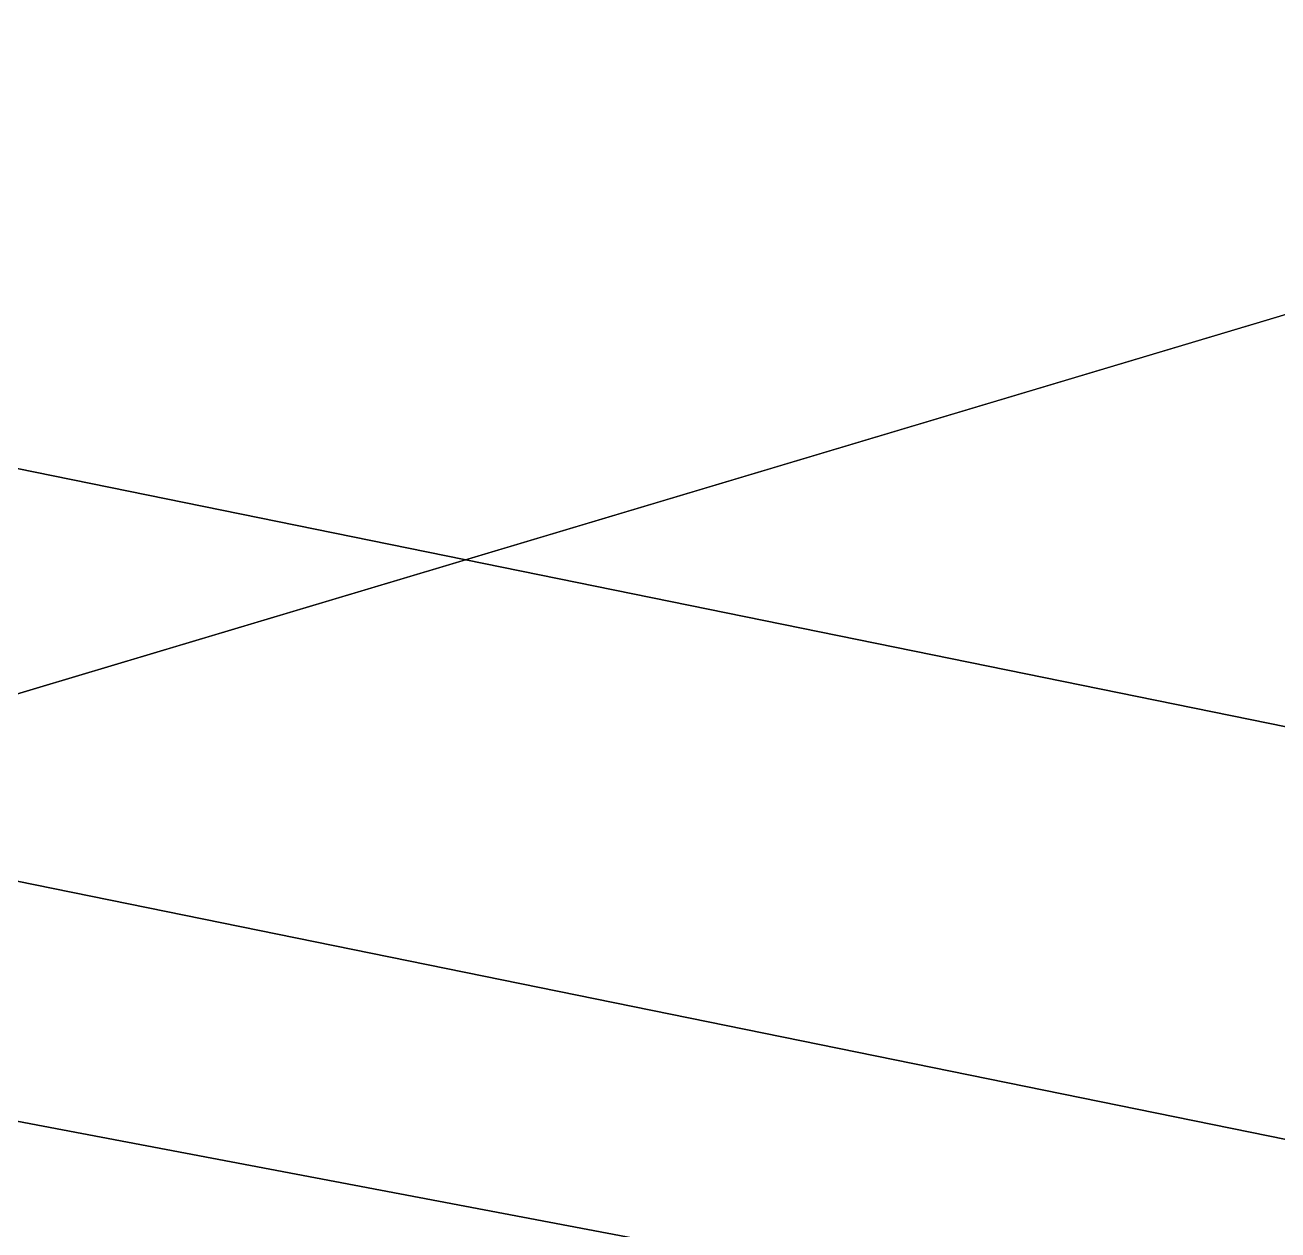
# Model space of a CAD drawing. Header units: metres. Extents: x 503497 to 504361, y 6966567 to 6966857.
# Drawn here: x 504142.0492 to 504142.2083, y 6966711.0129 to 6966711.1659 of the extents above; entities that cross this region are included whole.
import ezdxf

# ---------------------------------------------------------------- set-up
doc = ezdxf.new("R2010")
doc.units = ezdxf.units.M

msp = doc.modelspace()

# ---------------------------------------------------------------- linework, layer by layer
at = {"layer": 'SHADOW_APPROVED_20260111T072000'}
for points in [[(504144.1851, 6966710.622), (504144.5661, 6966713.0647), (504071.3923, 6966727.9687), (504071.0113, 6966725.526), (504144.1851, 6966710.622)], [(504140.7719, 6966711.1544), (504144.1851, 6966710.622), (504071.0113, 6966725.526), (504067.5981, 6966726.0584), (504140.7719, 6966711.1544)], [(504167.8718, 6966707.8869), (504167.5638, 6966705.9126), (504094.39, 6966720.8166), (504094.698, 6966722.7909), (504167.8718, 6966707.8869)], [(504167.5638, 6966705.9126), (504170.7929, 6966705.4089), (504097.6191, 6966720.3129), (504094.39, 6966720.8166), (504167.5638, 6966705.9126)]]:
    msp.add_lwpolyline(points, close=True, dxfattribs=at)
at = {"layer": 'SHADOW_APPROVED_20260114T072400'}
for points in [[(504144.1851, 6966710.622), (504144.5661, 6966713.0647), (504072.5577, 6966726.7034), (504072.1767, 6966724.2607), (504144.1851, 6966710.622)], [(504140.7719, 6966711.1544), (504144.1851, 6966710.622), (504072.1767, 6966724.2607), (504068.7635, 6966724.7931), (504140.7719, 6966711.1544)]]:
    msp.add_lwpolyline(points, close=True, dxfattribs=at)
at = {"layer": 'SHADOW_APPROVED_20261221T170000'}
for points in [[(504137.1539, 6966693.1239), (504139.8525, 6966710.4238), (504252.1782, 6966744.0427), (504249.4796, 6966726.7428), (504137.1539, 6966693.1239)], [(504139.8525, 6966710.4238), (504143.9181, 6966709.7896), (504256.2438, 6966743.4085), (504252.1782, 6966744.0427), (504139.8525, 6966710.4238)], [(504139.8525, 6966710.4238), (504139.8525, 6966710.4238), (504252.1782, 6966744.0427), (504252.1782, 6966744.0427), (504139.8525, 6966710.4238)]]:
    msp.add_lwpolyline(points, close=True, dxfattribs=at)
at = {"layer": 'SHADOW_COMPARATOR_RL48_20260111T072000'}
for points in [[(504144.1851, 6966710.622), (504144.5661, 6966713.0647), (504098.9388, 6966722.3581), (504098.5578, 6966719.9154), (504144.1851, 6966710.622)], [(504140.7719, 6966711.1544), (504144.1851, 6966710.622), (504098.5578, 6966719.9154), (504095.1446, 6966720.4478), (504140.7719, 6966711.1544)], [(504167.8718, 6966707.8869), (504167.5638, 6966705.9126), (504121.9365, 6966715.206), (504122.2445, 6966717.1803), (504167.8718, 6966707.8869)], [(504167.5638, 6966705.9126), (504170.7929, 6966705.4089), (504125.1656, 6966714.7023), (504121.9365, 6966715.206), (504167.5638, 6966705.9126)]]:
    msp.add_lwpolyline(points, close=True, dxfattribs=at)
at = {"layer": 'SHADOW_COMPARATOR_RL48_20260114T072400'}
for points in [[(504144.1851, 6966710.622), (504144.5661, 6966713.0647), (504099.6655, 6966721.5691), (504099.2845, 6966719.1264), (504144.1851, 6966710.622)], [(504140.7719, 6966711.1544), (504144.1851, 6966710.622), (504099.2845, 6966719.1264), (504095.8713, 6966719.6588), (504140.7719, 6966711.1544)]]:
    msp.add_lwpolyline(points, close=True, dxfattribs=at)

doc.saveas('drawing.dxf')
